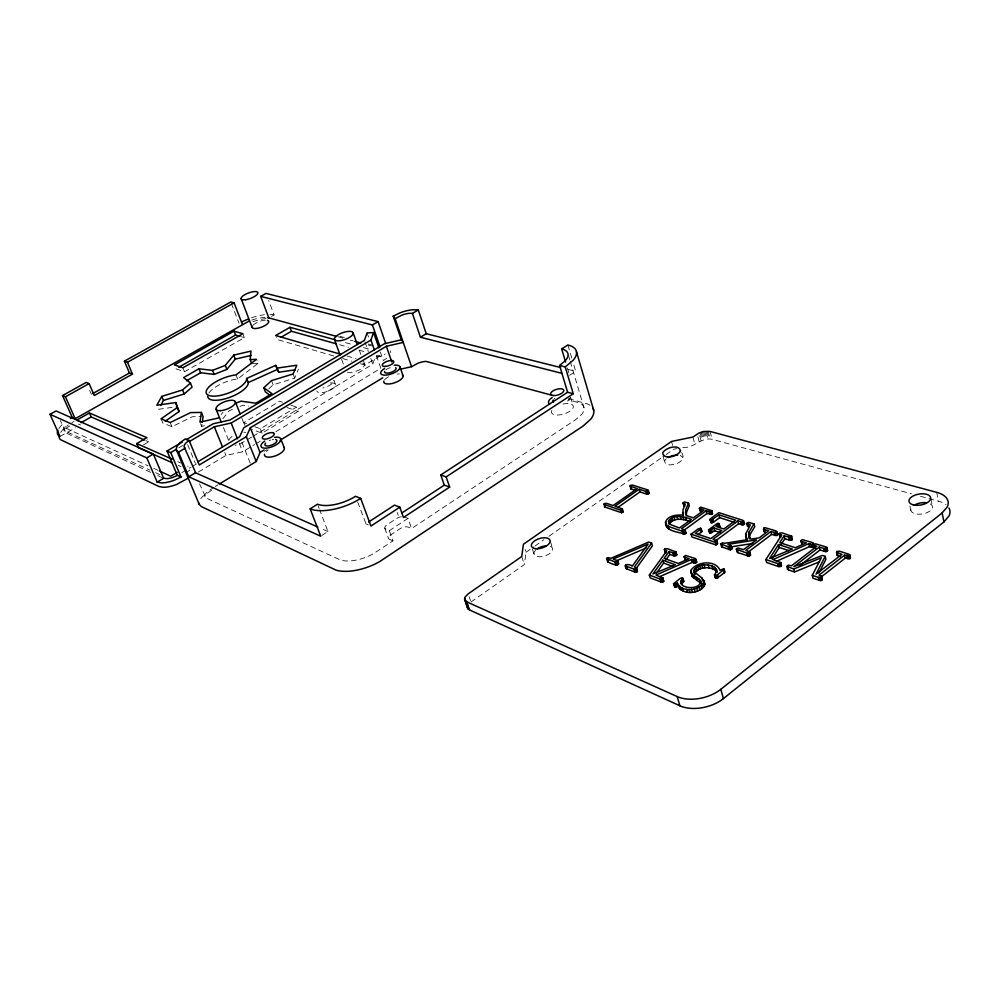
<?xml version="1.0" encoding="UTF-8"?>
<svg xmlns="http://www.w3.org/2000/svg" width="1000" height="1000" viewBox="0 0 1000 1000"><rect width="100%" height="100%" fill="white"/><g stroke="black" fill="none" stroke-linecap="round" stroke-linejoin="round"><path stroke-width="0.75" stroke-dasharray="5 3.75" d="M470.962 602L524.362 564.562L526.05 552.225L525.175 549.562M204.513 425.737L201.663 426.375L202.075 423.575M252.963 436.287L372.788 364.175L375.387 356.538L381.85 356.287L385.262 354M268.738 388.862L273.137 384.787L294.662 378.15L298.375 369.375M222.875 418.762L229.225 410.688L234.6 408.55M221.175 414.55L223 412.238M666.213 458.85C661.688 462.512 668.275 466.025 671.912 464.65C678.1 464.412 686.988 459.25 681.2 451.912M208.888 393.088A21.538 7.912 -21.3 0 1 237.638 378.963L258.087 363.363L257.05 360.662M682.837 447.4C693.775 448.7 701.162 436.737 712.113 439.3L911.488 493.825M526.05 552.225L533.688 546.9M534.95 546.013L543.862 539.8M548.95 536.25L664.775 455.475M666.05 454.588L673.688 449.263L676.737 448.638M386.75 358.275L383.338 360.562L380.387 352.1M401.413 516.763A6.088 2.825 -19.9 0 0 396.388 518.625L387.088 524.738A6.1 2.85 -20.1 0 0 385.85 529.25L389.3 530.7L393.013 540.862L373.525 553.638A28.512 13.388 -20.7 0 1 340.637 560.138L206.175 498.05L199.525 483.862M393.013 540.862L389.55 539.388A6.088 2.875 -20.1 0 1 390.775 534.837L400.037 528.713A6.062 2.85 -19.9 0 1 408.113 527.087L411.6 528.525L575.625 419.712L581.613 414.475A26.788 11.7 -16.9 0 0 579.438 402.9L568.413 399.75M389.3 530.7L407.975 518.4L411.6 528.525M321.938 535.425L327.975 531.512L319.7 509.938M569.538 375.312L575.688 371.325L573.513 364.012M213.962 487.3L206.962 492.038A11.963 4.95 -22.3 0 0 204.838 496.65M215.287 486.5L217.925 484.888M211.55 490.288L202.75 496.425A20.1 8.363 -22.3 0 0 200.338 499.237M264.525 451.225L267.175 449.613M198.512 471.975L225.938 455.45L242.675 451.788L254.625 444.562M255.95 443.75L261.262 440.538M275.875 431.7L380.812 368.25L376.362 355.562M357.675 502.1L366 523.713M254.812 426.75L260.312 428.825L296.512 407.075L298.15 411.413L262.025 433.188L252.4 429.525M251.637 437.088L239.65 444.3L235.1 445.3M72.15 422.475L74 421.362M181.75 472.7L191.05 467.113M192.387 466.312L196.375 463.925M185.662 472.762L189.575 470.412L187.75 466.037M360.525 363.75L365 365.05L380.012 356.025L379.025 353.188M244.95 425.475L243.812 422.612L279.65 401.25L282.462 402.225M178.663 447.887L182.625 445.55M143.575 444.8L148.65 441.838L147.463 439.05M176.012 368.8L184.462 371.75L244.363 337.625L242.862 333.725M59.975 436.463L65.95 433.075L60.375 420.613M271.45 316.4L274.075 314.9L268.7 300.575M69.8 426.05L65.975 428.225L67.75 432.2L75.388 427.863M161.038 418.837L162.763 422.95L171.938 426.7L192.325 416.737L201.562 416.6M239.975 406.425L242.662 405.363L248.6 406.188M158.512 409.288L177.387 406.662M253.012 363.562L258.087 363.363M274.075 314.9L272.25 314.55A27.513 9.425 -20.6 0 0 269.913 314.387M568.138 369.438L575.688 371.325M339.862 336.312L344.35 337.537M368.275 344.05L372.775 345.275M568.525 398.6L587.638 403.988A35.3 15.512 -16.8 0 1 589.95 405.213M338.225 336.85L342.75 338.088M350.275 340.15L353.288 340.962M368.363 345.087L371.375 345.913M920.487 496.275L938.475 501.2A29.475 15.062 -9.5 0 1 946 504.7M345.513 342.65L353.013 344.725M363.525 347.625L371.025 349.7M339.5 344.7L348.5 347.212M359 350.15L366.512 352.25M377.013 355.188L380.012 356.025M347.113 356.075L356.037 358.65M333.725 355.962L277.15 339.513L276.15 336.863M342.663 358.562L351.6 361.15M241.438 336.75L244.363 337.625M290.887 405.138L296.512 407.075M327.975 531.512L320.7 528.3M286.913 407.488L298.15 411.413M243.812 422.612L246.562 423.65M404.487 516.987L407.975 518.4M365.763 523.862L368.35 524.963M145.838 440.625L148.65 441.838M177.825 461.675L180.662 462.925M178.225 465.375L181.062 466.637M78.537 424.1L80.487 424.963M65.975 428.225L148.112 465.838M153.787 468.425L158.038 470.375M67.75 432.2L149.95 470.125M155.625 472.738L159.875 474.7M150.675 472.337L65.037 432.5A22.188 7.812 -23 0 1 67.45 424.288M157.725 475.6L163.363 478.212M680.3 455.387L682.75 457.35M89.65 390.363L91.375 394.338M170.2 422.537L171.938 426.7M187.65 444.637L195.375 463.288M200.525 423.562L201.663 426.375M182.862 367.8L184.462 371.75M224.775 452.575L225.938 455.45M223.425 427.488L228.475 440.037M241.912 442.287L250.238 463.188M239.225 443.15L242.675 451.788M241.863 418.275L244.625 425.25M236.038 374.888L237.638 378.963M260.312 428.825L262.025 433.188M231.375 303.4L239.062 323.3M271.537 380.625L273.137 384.787M318.05 505.625L319.15 508.5M293.1 373.975L294.662 378.15M335.487 384.613L333.913 380.312A9.9 3.8 -20.1 0 1 322.825 387.987M384.75 528.112L388.462 538.237M397.188 512.425L398.237 515.35M341.637 359.325L343.713 365.062M363.488 360.788L365 365.05M359.288 350.125L360.812 354.425M364.888 341.75L368.338 351.562M370.812 358.562L372.788 364.175M367.075 332.875L368.537 337.05M469.087 596.6L470.5 600.65M521.725 556.512L524.362 564.562M532.375 549.012L534.113 554.362M550.388 541.487L552.525 548.188M570.6 397.262L573.112 405.637M568.475 355.475L569.812 359.95M570.25 361.438L583.987 407.7M567.35 367.987L569.1 373.837M567.875 344.988L571.788 358.162M662.987 455.95L664.85 462.713M671.538 441.45L672.613 445.35M692.925 437.05L695.025 444.9M697.862 436.712L699.25 441.938M703.55 431.488L705.625 439.338M702.362 431.763L704.45 439.613M701.2 432.113L703.288 439.963M700.088 432.537L702.163 440.375M699.725 435.625L701.112 440.85M710.05 431.438L712.113 439.3M708.125 431.125L710.2 438.988M707.05 431.1L709.125 438.95M706.263 432.45L707.987 439M704.737 431.275L706.812 439.125M909.912 505.988L910.85 510.412M930.938 498.95L932.438 506.35M936.688 492.337L938.475 501.2M550.363 546.337A9.712 4.9 -17.4 0 1 550.112 553.25A9.712 4.9 -17.4 0 1 537.438 556.587A9.712 4.9 -17.4 0 1 535.55 550.237M930.3 503.913A10.987 5.575 -9.6 0 1 929.625 511.25A10.987 5.575 -9.6 0 1 915.725 513.875A10.987 5.575 -9.6 0 1 911.65 507.425M269.088 440.65A6.362 2.55 -21.2 0 1 270.625 440.037M272.175 439.6A6.362 2.55 -21.2 0 1 273.65 439.375M266.438 451.438A10.562 4.3 -21.2 0 1 268.25 450.025M385.8 369.888A6.1 2.375 -19.2 0 1 392.65 367.163M384.562 379.85A10.15 4 -19.2 0 1 389.875 376.1M397.25 374.012A10.15 4 -19.2 0 1 399.4 373.95M570.413 397.137A11.375 4.888 -16.8 0 1 564.388 402.85M553.938 399.175A6.825 2.925 -16.8 0 1 555.062 398.312M563 404.038A11.35 4.925 -16.8 0 1 573.25 407.413A11.35 4.925 -16.8 0 1 559.862 414.862A11.35 4.925 -16.8 0 1 552.013 410.163M362.675 363.075A9.825 3.75 -19.7 0 1 360.487 369.25A9.825 3.75 -19.7 0 1 347.438 372.212M228.888 440.375A10.237 4.025 -21.5 0 1 234.275 435.087M243.837 432.25A10.237 4.025 -21.5 0 1 245.725 432.362M390.188 350.925A17.988 6.825 -19.4 0 1 390.688 352.638M60.625 432.488A29.25 10.362 -23 0 1 68.425 424.913M252.95 321.662A27.475 9.475 -20.6 0 1 265.875 318.575M330.163 382.938A9.887 3.812 -20.1 0 1 335.175 386.112A9.887 3.812 -20.1 0 1 325.213 392.088A9.887 3.812 -20.1 0 1 316.788 390.95M251.475 317.812A27.513 9.425 -20.6 0 1 264.413 314.713M251.7 320.1A20.838 7.138 -20.6 0 1 265.7 317.5M253 325.25A8.863 3.038 -20.5 0 1 266.05 320.138M58.837 428.525A29.288 10.312 -23 0 1 64.162 422.887"/><path stroke-width="1.5" d="M693.913 570.4L694.712 574.562L693.913 570.4C697.513 560.962 723.35 564.3 714.45 574.85L715.25 577.762L716.95 578.337L725.113 572.175L723.838 568.688L720.025 570.3C715.625 559.487 696.525 561.337 690.837 570.5L692.35 576.737L701.525 583.913C701.225 577.513 692.875 577.375 690.725 572.2M745.638 534.038L746.9 540.9L745.638 534.038L750.387 524.95L746.712 523.488L748.263 522.337L753.988 523.888L754.725 526.75L749.825 534.837L749.438 538.9L749.075 531.975L753.988 523.888M686.287 515.763L686.538 512.375L689.3 505.737L688.55 502.975L684.5 501.95L682.987 503.05L684.513 506.312L682.987 503.05M464.575 599.075L465.213 596.862L468.137 593.9L521.725 556.512L523.438 544.237L671.538 441.45L692.925 437.05L699.025 433.013L703.55 431.488L710.05 431.438L936.688 492.337A29.55 14.975 -9.6 0 1 947.25 506.938L942.138 512.938L720.812 689.325A31.113 18.25 -14 0 1 677.175 696.575L466.688 601.812L464.575 599.075L467.8 608.5L469.538 609.95L679.887 705.775A31.025 18.35 -13.9 0 0 723.413 698.6L943.95 521.925L949.025 515.913A29.475 15.062 -9.5 0 0 948.962 508M251.75 363.6L250.188 359.575L250.987 351.087L233.725 355.138L225.275 365.387L212.537 370.387L199 368.787L183.637 377.55L190.463 383.075L192.087 387.088L184.2 393.988L163.463 400.4L160.637 405.475M202.288 422.175L203.1 416.575L201.4 412.413L190.625 412.587L170.2 422.537L161.038 418.837L177.375 407.463L175.712 402.575L156.825 405.225L161.788 396.375L182.55 389.95L190.463 383.075M201.4 412.413L199.95 422.163L218.45 418M704.475 582.925L704.85 584.325C701.237 593.95 682.375 595.85 678.138 585.988L674.837 587.2L673.55 583.725L679.95 578.65L681.312 577.938L682.962 578.513C673.675 588.475 700.75 591.512 700.725 581M699.775 507.625L700.938 511.613L699.362 508.3L700.9 507.188L711.912 510.712L710.375 511.838L706.2 510.763L681.55 528.7L685.188 530.2L685.975 533.013L684.4 534.15C678 531.525 665.037 531.712 665.562 521.838C668.175 515.288 676.925 514.763 682.987 515.025L683.025 509.688L685.325 504.062L683.763 503.562M673.55 583.725L675.2 584.35L677.312 583.088C681.575 592.95 700.425 591.025 704.038 581.413L701.95 578.025L693.9 571.688M690.638 521.688C684.262 519.15 672.962 516.888 669.262 524.375L668.487 521.6C672.562 513.65 684.65 516.7 691.3 519.362L679.45 527.987L669.7 524.263L668.487 521.6M374.375 349.925L370.913 340.05L373.55 332.562L367.075 332.875L364.387 340.35L229.95 420.012L213.188 423.775L186.312 439.637M688.55 502.975L685.775 509.613L685.525 512.987L686.688 515.675L693.363 517.863L704.075 510.075L699.362 508.3M219.237 484.087L256.188 461.538L260.062 452.438L264.062 450M593.013 408.4A35.3 15.512 -16.8 0 1 590.662 419.3L582.95 426.138L379.613 561.638A37.587 17.75 -20.7 0 1 336.112 570.163L201.213 506.512L199.137 504.212L176.475 450.012A20.412 7.875 -22.1 0 1 180.312 442.537L185.275 438.9L189.15 440.513L199.262 464.975L246.325 436.662L250.325 427.738L386.362 346.287L403.237 342.4L401.3 339.825L393.2 316.175L399.862 312.913A19 6.95 -18.9 0 1 413.462 309.713L418.288 309.95L426.25 333.725L560.588 367.537M820.938 577.212L845.225 558.15L850.1 558.55L849.775 554.788L848.775 554.175L839.5 551.213L836.775 551.5L837.1 555.237L840.4 556.6M850.1 558.55L849.775 554.788M799.45 565.9L819.987 550.013L826.025 551.675L827.6 550.438L826.9 547.475L825.913 546.875L815.4 543.8L813.825 545.013L815.512 548.562L813.825 545.013M827.225 551.188L826.9 547.475M837.1 555.237L836.775 551.5M814.8 545.612L816.825 546.263L791.462 565.85L788.462 565.138L786.85 566.375L793.763 569.012L821.363 557.762L812.275 575.3L813.012 578.312L820.675 580.612L821.9 580.125L821.562 576.325L819 575.15L844.525 555.15L849.412 555.55M821.9 580.125L821.562 576.325M818.85 573.038L825.9 559.338L825.188 556.35L822.35 555.425L793.888 566.663L819.275 547.05L823.8 548.5L826.525 548.225M825.188 556.35L816.012 574.15L842.013 554.35L836.4 552.25M819.325 561.862L794.5 571.987L788.55 569.963L787.588 569.338L787.987 568.575M776.425 561.3L809.488 546.625L812.825 547.413L814.4 546.2L812.75 542.663L802.3 539.612L800.738 540.812L802.387 544.338L800.738 540.812M791.688 536.213L790.125 537.413L784.188 535.788L784.912 538.7L789.375 540.138L792.025 539.862L791.688 536.213L782.038 532.85L779.438 533.15L779.05 533.862L781.762 535.013L765.875 559.55L766.625 562.475L778.55 566.55L781.213 566.263L780.863 562.562L772.925 559.587L808.763 543.675L812.113 544.462L813.688 543.25M765.875 559.55L777.8 563.6L779.262 563.8L780.863 562.562M779.95 534.438L780.675 537.325L779.775 536.763L780.163 536.038M694.712 573.288C699.35 566.125 711.8 565.975 717.3 572.087L716.513 569.188M763.863 528.15L765.1 532.3L764.2 531.737L763.863 528.15L765.025 527.688L776.087 530.95L777.712 534.412L776.15 535.588L771.625 534.412L748.962 551.512M745.562 536.138L747.4 539.7L724.7 543.288L722.425 542.8L720.837 543.975L721.6 546.838L730.425 549.85L732.013 548.663L731.25 545.788L727.913 544.375L756.525 539.875L743.525 549.65L737.9 548.038L736.312 549.225L737.962 552.7L748.95 556.163L750.537 554.95L749.788 552.05L745.812 550.425L770.9 531.525L775.425 532.7L776.988 531.512M737.075 552.112L736.725 548.5M736.312 549.225L746.775 553.062L748.188 553.25L749.788 552.05M682.962 578.513L683.787 581.4L681.488 584.338L680.662 581.45M747.588 524.05L748.325 526.9L747.837 525.638M731.25 545.788L728.25 546.775L720.837 543.975M715.037 541.263L738.637 523.775L742.987 524.9L744.538 523.75L742.938 520.363L718.812 512.65L710.675 518.6L709.912 519.438L711.137 522.762L713.587 522.1L719.663 517.65L735.037 522.6M698.112 534.663L701.938 531.562L700.713 528.225L698.25 528.888L691.062 534.15L691.838 536.962L716.012 544.925L717.6 543.763L716.825 540.9L713.025 539.338L737.9 520.938L742.25 522.05L743.8 520.9M721.6 546.838L722.025 546.125M691.062 534.15L713.888 541.9L716.825 540.9M659.625 576.7L692.125 562.375L695.188 563.175L696.787 561.975L695.163 558.525L685.662 555.45L684.062 556.625L685.688 560.062L684.062 556.625M696 559.113L694.388 560.3L691.325 559.513L655.962 575.087L663.138 578.075L663.5 581.688L660.962 581.962L650.175 577.875L649.338 575.025L666.812 550.788L664.388 549.625L664.837 548.925L667.3 548.638L676.038 552.025L676.838 554.862L673.888 555.85L669.825 554.388L669.013 551.562L674.438 553.2L676.038 552.025M700.113 511.075L700.525 510.4M684.862 559.475L685.3 558.763M683.562 530.6L706.95 513.55L712.25 514.175L711.912 510.712M649.338 575.025L660.138 579.087L661.488 579.288L663.138 578.075M665.588 523.175L666.862 525.35L669.625 526.875L682.3 531.175L685.188 530.2M664.837 548.925L665.987 553.025L665.638 551.737M683.737 505.8L684.163 505.138M771.975 558.862L779.275 547.463L778.538 544.55L792.3 549.05L769.6 558.462L778.538 544.55M781.225 544.425L784.912 538.7M784.188 535.788L779.75 542.65L795.312 547.725L806.275 542.875L801.663 541.4M618.35 507.113L639.925 491.925L646.6 494.075L649.338 493.15L647.837 489.975L632.6 485.1L630.312 485.387L630.662 488.688L635.337 490.45M629.888 486.012L637.212 488.625L613.088 505.562L606.538 503.338L604.25 503.625L604.6 506.938L621.625 512.75L623.162 511.662L622.362 508.963L615.013 506.213L639.15 489.237L645.837 491.388L648.575 490.462M603.8 504.263L619.6 509.888L622.362 508.963M630.662 488.688L631.087 488.05M604.6 506.938L605.05 506.3M656.475 573.062L663.612 563.05L662.8 560.212L675.275 564.75L652.962 573.962L662.8 560.212M651.587 543.075L634.4 567L636.65 567.987L637.163 571.75L634.688 572.013L626.312 568.713C622.737 563.688 629.788 563.812 632.25 566.188L648.138 544.138L613.175 559.038L617.675 560.875C621.562 568.45 609.888 563.325 607.587 561.625L606.638 558.413L607.788 557.575L611.062 558.25L648.713 542.05L651.587 543.075L652.4 545.862L636.138 568.562M665.763 560.05L669.825 554.388M669.013 551.562L664.137 558.35L678.25 563.45L689.062 558.7L684.887 557.212M186.537 380.812L200.6 372.762L214.137 374.4L226.863 369.4L235.287 359.125L251.088 355.425M617.675 560.875L615.8 562.275L606.638 558.413M714.45 574.85L716.15 575.425L717.55 574.688L724.325 569.263M719.087 523.837L719.837 526.663L719.075 527.525L718.325 524.7L719.087 523.837L717.45 523.312L708.6 529.825L709.812 533.175L714.663 530.775L719.875 532.513M708.6 529.825L710.225 530.363L713.9 527.95L721.725 530.538L710.837 538.6L695.3 533.35L701.175 528.75M710.675 522.25L711.438 521.4M626.312 568.713L626.663 567.788M270.075 395.337L265.438 391.925L263.812 387.738L271.537 380.625L293.1 373.975L296.825 365.225L277.137 368.1L275.712 365.35L246.675 378.45A21.562 7.875 -21.3 0 1 223.512 394.675A21.562 7.875 -21.3 0 1 207.125 389.188A21.562 7.875 -21.3 0 1 236.038 374.888L256.525 359.325L250.188 359.575M718.325 524.7L715.975 526.425L723.812 529L735.688 520.225L718.913 514.837L711.525 519.963L709.912 519.438M559.587 365.5L565.25 366.912L573.275 393.762L567.612 392.25L559.587 365.5L565.513 360.5A27.2 11.087 -17.1 0 0 563.525 349.513L561.675 348.938L565.6 362.125M165.275 421.2L179.062 411.562L175.712 402.575M565.25 366.912L573.188 360.238A35.888 14.638 -17.1 0 0 570.425 345.763L567.875 344.988L561.675 348.938M189.15 440.513L186.438 442.512A12.125 4.688 -22.1 0 0 184.188 446.95L195.725 472.875L317.85 527.05M567.612 392.25L440.775 474.95L446.15 476.887L449.65 487.1L403.488 517.475L399.8 507.2L394.538 505.1L368.6 522.025M402.075 512.837L444.288 485.138L449.65 487.1M399.8 507.2L370.95 526.062L360.712 498.4L355.525 496.3L352.775 497.938A28.988 12.713 -20.6 0 1 319.462 504.837L317.5 504.188L310.163 508.85L320.725 536.2L188.787 476.788L178.5 452.163L176.475 450.012M446.15 476.887L573.275 393.762M400.363 369.237L411.562 366.7L417.975 363.212A11.137 4.375 -18.8 0 1 426.012 361.4L551.925 395.238M280.062 440.275L382.762 377.8M188.787 476.788L195.525 472.725M411.562 366.7L395.125 318.663L401.662 315.2A11.287 4.125 -18.9 0 1 409.775 313.3L412.425 313.438L420.438 337.238L426.25 333.725M188.075 478.263L176.725 484.375A19.312 7.675 -22.6 0 1 163.287 487.275L159.05 486.55L60.538 439.675A29.25 10.362 -23 0 1 59.2 435.85M242.325 324.237L234.088 302.85L230.825 301.975L124.425 361.15L127.45 362.238L132.463 374.125L94.325 395.538L89.125 383.587L86.188 382.413L62.538 395.575L72.237 417.425L75.15 418.713L249.175 321.025M177.3 472.3L170.775 476.213L159.45 471.025M197.975 461.712L239.688 436.712L243.738 427.812L384.5 343.7L401.3 339.825M70.388 418.525L72.237 417.425M50 414.288L146.788 457.875L157.175 482.163L163.65 478.288L153.338 454.025L56.112 410.962L50 414.288L59.975 436.463L58.75 435.688A29.288 10.312 -23 0 1 57.9 430.262M360.712 498.4L356.95 500.637A38.25 16.788 -20.6 0 1 312.838 509.75L310.163 508.85M178.5 452.163L185.3 448.125M412.425 313.438L418.288 309.95M189.237 441.637L214.338 426.788L231.188 423.013L370.913 340.05M182.288 442.025L167.05 450.988L177.3 475.325L181 477.013L174.875 479.975A19.338 7.638 -22.6 0 1 161.412 482.887L157.175 482.163M167.05 450.988L170.738 452.587L176.025 449.45M62.538 395.575L65.438 396.788L89.125 383.587M146.788 457.875L153.338 454.025M336.725 336.438L268.812 317.887L260.7 296.375L372.413 324.963L378.1 321.613L385.75 343.638M172.55 462.863L138.512 447.762L136.725 443.575L146.875 437.663L89.425 412.975L76.775 420.125L78.725 421M335.012 339.738L289.988 327.3L275.65 335.538L341.15 354.363M281.062 337.262L291.475 331.262L336.488 343.862M234.075 331.138L174.412 364.888L182.862 367.8L242.862 333.725L234.075 331.138L235.588 335.012L239.975 336.325M81.062 422.663L91.15 416.938L144.438 440.012M178.725 367.262L235.588 335.012M260.7 296.375L266.012 293.412L378.1 321.613M92.737 393.575L129.438 373L132.463 374.125M127.45 362.238L234.088 302.85M177.75 475.1L173.95 476.95A11.487 4.537 -22.6 0 1 167.15 478.638L163.363 478.212M625.475 565.9L634.775 569.425L636.65 567.987M608.638 560.35L607.587 561.625M668.062 457.45L672.362 455.65L677.725 455.012M241.75 321.875L248.15 319.037M207.75 396.337A21.538 7.912 -21.3 0 0 228.487 397.8A21.538 7.912 -21.3 0 0 248.275 382.562L277.275 369.462L275.712 365.35M616.8 560.638L646.025 548.075M812.275 575.3L818.413 577.388L821.175 577.1M235.625 403.288L241 401.163L255.85 403.188L271.938 393.663L263.812 387.738M730.188 547L752.75 543.462M277.275 369.462L278.712 372.225L295.35 369.812M420.438 337.238L561.862 373.338M267.475 317.638L268.812 317.887M275.562 439.5L275.938 439.588A6.362 2.55 -21.2 0 1 274.975 443.35A6.362 2.55 -21.2 0 1 267.262 445.962A6.362 2.55 -21.2 0 1 265.575 443.088M354.8 341.375L360.825 343.025M764.362 529.425L768.6 530.788L759.275 537.8L750.875 539.15L748.688 536.025M779.275 547.463L788.9 550.625M663.612 563.05L673.312 566.6M136.725 443.575L172.162 459.175M617.888 563.288L618.525 563.663M636.85 570.438L637.562 571.263M849.475 557.175L850.475 557.788M826.612 549.837L827.6 550.438M791.475 538.55L792.412 539.138M776.812 533.837L777.712 534.412M743.675 523.2L744.538 523.75M821.3 578.7L822.288 579.338M711.85 512.975L712.663 513.5M780.688 564.9L781.612 565.513M731.137 548.075L732.013 548.663M749.663 554.362L750.537 554.95M648.612 492.663L649.338 493.15M717.6 543.763L715.987 540.337M685.175 532.463L685.975 533.013M695.962 561.388L696.787 561.975M676.012 554.275L676.838 554.862M622.45 511.15L623.162 511.662M663.15 580.337L663.962 580.95M719.837 526.663L718.612 523.312M701.938 531.562L700.713 528.225M683.787 581.4L682.513 577.975M393.2 316.175L395.125 318.663M65.438 396.788L75.15 418.713M467.8 608.5L464.625 598.362M89.425 412.975L91.15 416.938M124.425 361.15L129.438 373M170.738 452.587L181 477.013M161.788 396.375L163.463 400.4M177.375 407.463L179.062 411.562M182.55 389.95L184.2 393.988M214.338 426.788L222.45 446.85M216.137 409.363L221.188 421.912M199 368.787L200.6 372.762M212.537 370.387L214.137 374.4M231.188 423.013L237.5 438.837M246.325 436.662L256.188 461.538M250.325 427.738L260.062 452.438M225.275 365.387L226.863 369.4M235.238 401.525L240.212 414.087M233.725 355.138L235.287 359.125M246.675 378.45L248.275 382.562M280.788 438.85L284.275 447.85M241.088 298.55L252.037 327.175M277.137 368.1L278.712 372.225M289.988 327.3L291.475 331.262M334.4 339.288L340.087 355.037M353.162 332.9A9.912 3.613 -19.7 0 1 339.85 340.763A9.912 3.613 -19.7 0 1 338.35 334.675A9.912 3.613 -19.7 0 1 353.162 332.9L357.25 344.387M372.413 324.963L380.087 346.938M373.55 332.562L378.925 347.912M466.688 601.812L469.538 609.95M466.262 601.675L467.688 605.737M465.387 600.925L468.237 609.062M386.362 346.287L391.8 361.962M399.975 366.85L403.025 375.688M440.775 474.95L444.288 485.138M607.375 559.212L608.225 562M617.75 561.312L618.587 564.113M617.05 560.487L618.188 564.587M616.625 562.15L617.475 564.95M615.8 562.275L616.638 565.075M614.888 562.05L615.737 564.837M625.825 564.975L626.95 569.087M625.375 565.462L626.213 568.263M620.825 510.037L621.625 512.75M636.025 567.612L637.163 571.75M635.588 569.3L636.425 572.125M634.775 569.425L635.612 572.25M633.85 569.188L634.688 572.013M576.438 351.625L593.713 410.312M677.175 696.575L679.887 705.775M621.925 509.613L622.725 512.312M630.6 486.5L631.375 489.162M639.15 489.237L639.925 491.925M662.675 578.825L663.5 581.688M661.488 579.288L662.325 582.163M660.138 579.087L660.962 581.962M645.837 491.388L646.6 494.075M678.8 586.1L679.625 589M677.312 583.088L678.612 587.587M676.575 583.638L677.4 586.525M675.2 584.35L676.025 587.25M648.15 491.1L648.913 493.787M664.388 549.625L665.188 552.45M674.013 584.312L674.837 587.2M647.062 491.525L647.837 494.225M668.062 526.2L668.838 528.975M675.212 551.45L676.4 555.575M682.288 579.375L683.1 582.263M666.862 525.35L667.65 528.125M665.562 521.838L666.375 525.938M674.438 553.2L675.238 556.038M666.038 524.338L666.825 527.112M681.263 580.4L682.075 583.3M673.075 553.013L673.888 555.85M682.412 588.275L683.238 591.175M680.337 587.288L681.162 590.188M672.025 517.875L672.812 520.638M691.575 589.3L692.4 592.212M670.425 518.775L671.2 521.538M669.388 519.688L670.163 522.45M689.1 589.425L689.925 592.337M668.737 520.625L669.525 523.4M686.75 589.3L687.562 592.212M682.3 531.175L683.088 533.987M677.062 516.638L677.837 519.4M693.213 575.288L694.013 578.175M696.775 588.125L697.6 591.05M690.837 570.5L691.65 573.387M691.55 573.85L692.35 576.737M694.287 588.862L695.1 591.775M674.112 517.15L674.887 519.925M720.812 689.325L723.413 698.6M702.763 584.3L703.575 587.212M697.8 566.688L698.6 569.575M682.562 512.575L683.337 515.337M695.163 558.525L696.35 562.7M683.112 516.875L683.875 519.65M694.388 560.3L695.188 563.175M696.062 567.788L696.862 570.662M699.312 579.275L700.113 582.188M701.112 585.775L701.925 588.7M684.762 530.9L685.537 533.7M693.025 560.112L693.812 562.975M680.312 516.575L681.087 519.35M694.638 569.1L695.438 571.987M683.625 531.35L684.4 534.15M691.325 559.513L692.125 562.375M696.325 577.25L697.138 580.138M699.062 587.1L699.875 590.025M701.862 565.275L702.65 568.162M699.737 565.85L700.525 568.737M703.662 580.025L704.85 584.325M685.575 517.475L686.338 520.262M703.737 582.837L704.55 585.75M701.95 578.025L702.763 580.925M708.225 565.05L709.013 567.938M704.188 564.963L704.975 567.85M717.55 574.688L718.337 577.612M714.775 567.325L715.562 570.225M716.15 575.425L716.95 578.337M714.938 575.4L715.725 578.312M711.963 565.925L712.75 568.812M700.4 529.612L701.162 532.425M715.25 542.075L716.012 544.925M711.538 529.688L712.3 532.513M706.2 510.763L706.95 513.55M710.225 530.363L710.987 533.188M709.05 530.35L709.812 533.175M721.688 544.55L722.45 547.413M711.5 511.388L712.25 514.175M712.825 519.3L713.587 522.1M710.375 511.838L711.125 514.625M713.9 527.95L714.663 530.775M711.525 519.963L712.288 522.775M709.05 511.675L709.812 514.475M716.4 541.613L717.175 544.475M710.375 519.95L711.137 522.762M723.538 570.175L724.325 573.088M728.25 546.775L729.025 549.65M718.913 514.837L719.663 517.65M730.375 545.2L731.6 549.375M729.663 546.975L730.425 549.85M737.2 549.812L737.962 552.7M748.188 553.25L748.95 556.163M746.775 553.062L747.537 555.962M737.9 520.938L738.637 523.775M749.075 531.975L749.825 534.837M746.712 523.488L747.45 526.337M748.562 534.113L749.312 536.987M743.388 521.6L744.125 524.438M742.25 522.05L742.987 524.9M749.375 552.788L750.125 555.688M740.875 521.888L741.612 524.725M763.462 528.862L764.2 531.737M780.462 563.312L781.213 566.263M779.262 563.8L780 566.75M770.9 531.525L771.625 534.412M777.8 563.6L778.55 566.55M787.812 567L788.55 569.963M779.05 533.862L779.775 536.763M786.85 566.375L787.588 569.338M776.6 532.238L777.325 535.125M775.425 532.7L776.15 535.588M774.013 532.525L774.737 535.413M793.763 569.012L794.5 571.987M791.312 536.938L792.025 539.862M790.125 537.413L790.837 540.325M788.662 537.225L789.375 540.138M819.938 577.6L820.675 580.612M810.638 544.275L811.35 547.225M818.413 577.388L819.137 580.4M808.763 543.675L809.488 546.625M813.312 543.987L814.013 546.938M812.113 544.462L812.825 547.413M823.8 548.5L824.513 551.475M819.275 547.05L819.987 550.013M825.312 548.7L826.025 551.675M837.387 552.863L838.088 555.85M848.188 556.038L848.888 559.038M846.663 555.837L847.362 558.837M844.525 555.15L845.225 558.15M942.138 512.938L943.95 521.925M537.163 548.888A9.712 4.9 -17.4 0 1 546.325 545.812M915.1 504.712A10.987 5.575 -9.6 0 1 925.85 502.688M199.137 504.212A20.1 8.363 -22.3 0 1 198.95 503.1M274.587 437.3A10.6 4.263 -21.2 0 1 279.413 442.337A10.6 4.263 -21.2 0 1 264.237 448.15A10.6 4.263 -21.2 0 1 264.738 441.075M283.55 446.938A10.562 4.3 -21.2 0 1 275.863 455.7A10.562 4.3 -21.2 0 1 264.513 454.237M394.188 365.213A10.175 3.95 -19.2 0 1 398.425 370.075A10.175 3.95 -19.2 0 1 383.663 375.087A10.175 3.95 -19.2 0 1 384.6 368.462M395.75 367.638A6.1 2.375 -19.2 0 1 391 372.413A6.1 2.375 -19.2 0 1 384.588 371.413M402.4 374.812A10.15 4 -19.2 0 1 394.525 382.812A10.15 4 -19.2 0 1 383.862 381.1M549.6 404.162A11.375 4.888 -16.8 0 1 552.163 397.512M553.538 402.3A6.825 2.925 -16.8 0 1 553.188 400.075M267.45 320.325A8.863 3.038 -20.5 0 1 261.837 327.05A8.863 3.038 -20.5 0 1 252.25 326.275M680.462 451.037C677.788 456.438 663.675 460.363 662.675 452.887C665.4 447.537 679.338 443.625 680.462 451.037M273.312 432.812L272.3 432.6A6.375 2.537 -21.2 0 0 262.525 436.912A6.375 2.537 -21.2 0 0 269.075 438.288A6.375 2.537 -21.2 0 0 273.312 432.812M535.538 548.663A9.738 4.862 -17.5 0 0 550.125 541.425A9.738 4.862 -17.5 0 0 536.562 539.712A9.738 4.862 -17.5 0 0 535.538 548.663M913.15 504.825A11.025 5.55 -9.7 0 0 930.625 498.938A11.025 5.55 -9.7 0 0 915.688 494.888A11.025 5.55 -9.7 0 0 913.15 504.825M553.587 395.575A6.837 2.913 -16.9 0 0 563.8 390.725A6.837 2.913 -16.9 0 0 554.225 390.2A6.837 2.913 -16.9 0 0 553.587 395.575M385.712 366.413A6.112 2.35 -19.2 0 0 393.812 361.5A6.112 2.35 -19.2 0 0 384.55 362.5A6.112 2.35 -19.2 0 0 385.712 366.413M245.588 299.713A8.938 2.913 -20.5 0 0 257.938 292.8A8.938 2.913 -20.5 0 0 245 294.562A8.938 2.913 -20.5 0 0 245.588 299.713M220.263 410.675A10.325 3.875 -21.4 0 0 235.4 402.55A10.325 3.875 -21.4 0 0 221.438 403.175A10.325 3.875 -21.4 0 0 220.263 410.675"/></g></svg>
